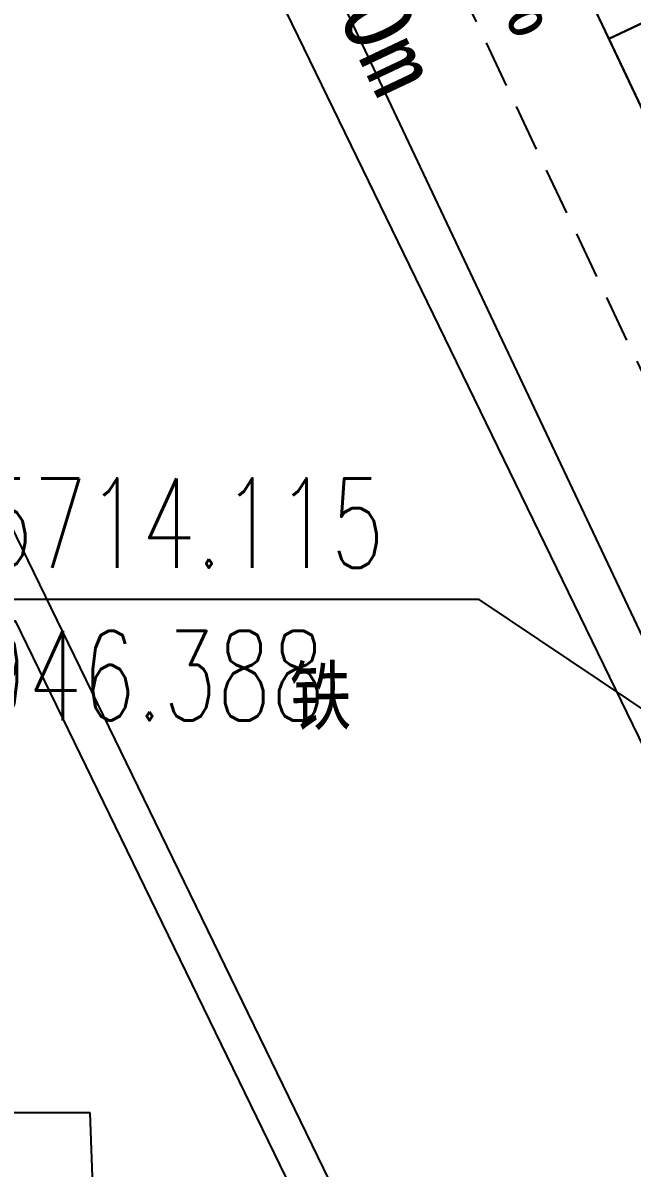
# Model space of a CAD drawing. Extents: x -809667 to 586099, y 3084146 to 3634412.
# Drawn here: x 381908.68 to 381924.9, y 3085716.16 to 3085746.64 of the extents above; entities that cross this region are included whole.
import ezdxf
from ezdxf.enums import TextEntityAlignment as Align

# ---------------------------------------------------------------- set-up
doc = ezdxf.new("R2010")
doc.units = 0
doc.header["$LTSCALE"] = 0.5
doc.linetypes.add('DASHED', pattern=[0.75, 0.5, -0.25])
for name, color, linetype in [('DIM_COOR', 3, 'CONTINUOUS'), ('DIM_SYMB', 3, 'CONTINUOUS'), ('dxt', 252, 'CONTINUOUS'), ('PUB_TEXT', 7, 'CONTINUOUS'), ('停车位', 6, 'CONTINUOUS'), ('道路', 4, 'CONTINUOUS')]:
    doc.layers.add(name, color=color, linetype=linetype)
doc.styles.add('_TCH_DIM', font='SIMPLEX', dxfattribs={"bigfont": 'GBCBIG'})
doc.styles.add('HZ', font='', dxfattribs={"width": 0.8})
doc.styles.add('宋体', font='')
doc.styles.get('HZ').set_extended_font_data('NSimSun')
doc.styles.get('宋体').set_extended_font_data('SimSun')
doc.linetypes.add('10421', pattern='A,2,[150,AAA.SHX,S=1,R=0,X=0,Y=1],1e-11', length=2)

msp = doc.modelspace()

# ---------------------------------------------------------------- linework, layer by layer
at = {"layer": 'DIM_COOR', "color": 3, "linetype": 'Continuous'}
for p, q in [((381920.827, 3085731.297), (381899.883, 3085731.297)), ((381946.388, 3085714.115), (381920.827, 3085731.297)), ((381910.47, 3085717.634), (381888.47, 3085717.634)), ((381911.528, 3085689.208), (381910.47, 3085717.634))]:
    msp.add_line(p, q, dxfattribs=at)
at = {"layer": 'DIM_SYMB', "linetype": 'Continuous'}
msp.add_lwpolyline([(381922.217, 3085743.56, 0, 0, 0), (381916.252, 3085756.165, 0, 0.4, 0), (381916.893, 3085754.809, 0, 0, 0)], format="xyseb", dxfattribs=at)
at = {"layer": 'dxt', "color": 252, "linetype": 'Continuous', "elevation": -853.022, "flags": 128}
msp.add_lwpolyline([(381923.313, 3085702.5), (381934.625, 3085708), (381911.782, 3085754.982), (381900.47, 3085749.482)], close=True, dxfattribs=at)
at = {"layer": 'dxt', "color": 252, "linetype": '10421', "elevation": -855.743, "flags": 128}
msp.add_lwpolyline([(381922.414, 3085702.063), (381912.185, 3085697.089), (381898.25, 3085725.75), (381908.479, 3085730.723)], close=True, dxfattribs=at)
at = {"layer": '停车位', "flags": 128}
for points in [[(381924.28, 3085746.215), (381929.703, 3085748.782), (381928.676, 3085750.951), (381923.253, 3085748.385)], [(381925.307, 3085744.046), (381930.73, 3085746.613), (381929.703, 3085748.782), (381924.28, 3085746.215)]]:
    msp.add_lwpolyline(points, close=True, dxfattribs=at)
at = {"layer": '道路', "linetype": 'Continuous', "flags": 128}
for points in [[(381935.03, 3085781.918, 0.393528), (381931.198, 3085783.343), (381913.643, 3085776.042, 0.428399), (381912.082, 3085771.988), (381934.241, 3085725.168, 0.467402), (381943.151, 3085722.852), (381949.887, 3085727.663, 0.348347), (381952.98, 3085738.41), (381935.348, 3085781.285)], [(381906.177, 3085770.441), (381936.699, 3085705.948, -0.477892), (381930.613, 3085693.334), (381905.739, 3085687.52, -0.026829), (381905.105, 3085687.408), (381869.937, 3085683.084)]]:
    msp.add_lwpolyline(points, format="xyb", dxfattribs=at)
at = {"layer": '道路', "color": 1, "linetype": 'DASHED', "ltscale": 5, "flags": 128}
msp.add_lwpolyline([(381906.574, 3085776.614), (381946.525, 3085692.199)], dxfattribs=at)
at = {"layer": '道路', "linetype": 'Continuous', "flags": 128}
msp.add_lwpolyline([(381912.082, 3085771.988), (381934.241, 3085725.168)], dxfattribs=at)

# ---------------------------------------------------------------- texts
at = {"layer": 'DIM_COOR', "color": 7, "linetype": 'Continuous', "style": '_TCH_DIM', "width": 0.705882}
for s, p in [('X=3085714.115', (381899.883, 3085732.137)), ('Y=381946.388', (381899.883, 3085728.077))]:
    msp.add_text(s, height=2.38, dxfattribs=at).set_placement(p)
at = {"layer": 'DIM_SYMB', "color": 7, "linetype": 'Continuous', "style": '宋体'}
msp.add_text('i=0.36%', height=1.8882, rotation=295.3271, dxfattribs=at).set_placement((381917.965, 3085754.298))
at = {"layer": 'dxt', "color": 252, "linetype": 'Continuous', "style": 'HZ', "width": 0.8}
msp.add_text('铁', height=1.5, rotation=0.8, dxfattribs=at).set_placement((381917.423, 3085728.741), align=Align.MIDDLE_RIGHT)
at = {"layer": 'PUB_TEXT', "linetype": 'Continuous', "style": '宋体'}
msp.add_text('L=69.0m', height=1.8882, rotation=295.3271, dxfattribs=at).set_placement((381914.296, 3085752.701))

doc.saveas('drawing.dxf')
